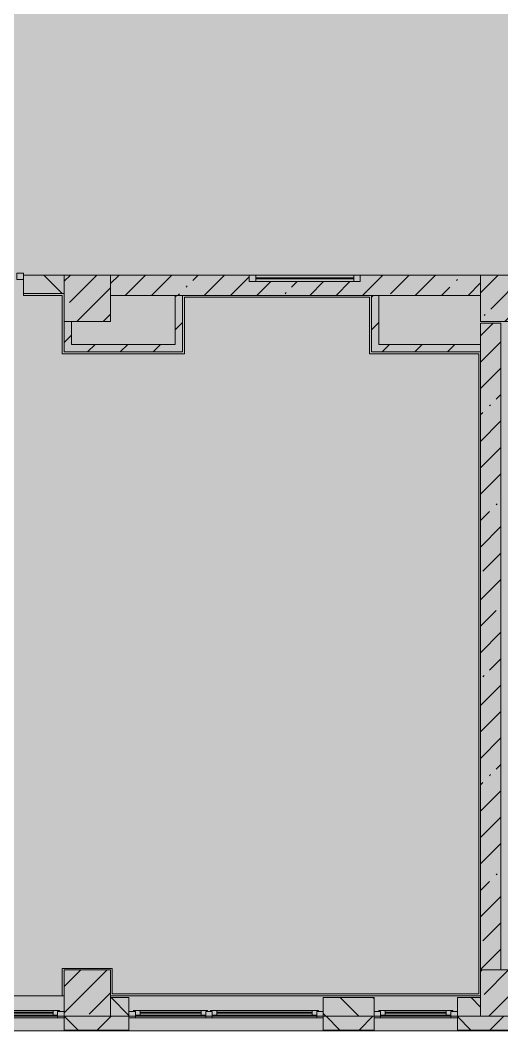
# Model space of a CAD drawing. Header units: millimetres. Extents: x 35378 to 237579, y -8553 to 29000.
# Drawn here: x 168830 to 174035, y -258 to 10650 of the extents above; entities that cross this region are included whole.
import ezdxf

# ---------------------------------------------------------------- set-up
doc = ezdxf.new("R2010")
doc.units = ezdxf.units.MM
doc.layers.add('A-DETL-GENF-3', color=7, linetype='Continuous', lineweight=9, true_color=0xc0c0c0, transparency=0.4)
for name, color, linetype, lineweight, true_color in [('A-FLOR-1', 7, 'Continuous', 5, 0xb7b7b7), ('A-GLAZ-3', 7, 'Continuous', 5, 0x737373), ('A-GLAZ-CWMG-2', 7, 'Continuous', 5, 0x737373), ('A-WALL-5', 7, 'Continuous', 5, 0x737373), ('A-WALL-6', 7, 'Continuous', 9, 0x737373), ('I-WALL-2', 7, 'Continuous', 5, 0x737373), ('S-COLS-2', 7, 'Continuous', 5, 0x737373)]:
    doc.layers.add(name, color=color, linetype=linetype, lineweight=lineweight, true_color=true_color)
for name, color, linetype, lineweight in [('A-WALL', 7, 'Continuous', 9), ('A-WALL-4', 7, 'Continuous', 5), ('I-WALL-3', 7, 'Continuous', 5), ('S-COLS-1', 7, 'Continuous', 5)]:
    doc.layers.add(name, color=color, linetype=linetype, lineweight=lineweight)
pattern_1 = [(45, (108394.95, 0), (-285.1231, 285.1231), []), (45, (108680.07, 0), (-285.1231, 285.1231), [504.031, -100.806, 16.764, -84.042])]
pattern_2 = [(45, (108394.95, 0), (-176.7767, 176.7767), [])]

# ---------------------------------------------------------------- blocks, each defined once
blk = doc.blocks.new('BSC_Колонна _Прямоугольная - 500х500-V55-3_5_2_птичка')
at = {"layer": 'S-COLS-1'}
h = blk.add_hatch(dxfattribs=at)
h.set_pattern_fill('FP_77', color=256, style=0, pattern_type=2)
h.set_pattern_definition([(45, (-61160, -7650), (-285.1231, 285.1231), []), (45, (-60874.88, -7650), (-285.123, 285.123), [504.031, -100.806, 16.764, -84.042])])
h.paths.add_polyline_path([(250, -250), (250, 250), (-250, 250), (-250, -250)])
at = {"layer": 'S-COLS-2'}
for p, q in [((250, 250), (-250, 250)), ((-250, 250), (-250, -250)), ((250, -250), (250, 250)), ((-250, -250), (250, -250))]:
    blk.add_line(p, q, dxfattribs=at)
blk = doc.blocks.new('BSC_Колонна _Прямоугольная - 500х500-V62-3_5_2_птичка')
at = {"layer": 'S-COLS-1'}
h = blk.add_hatch(dxfattribs=at)
h.set_pattern_fill('FP_84', color=256, style=0, pattern_type=2)
h.set_pattern_definition([(45, (-61160, -150), (-285.123, 285.123), []), (45, (-60874.88, -150), (-285.123, 285.123), [504.031, -100.806, 16.764, -84.042])])
h.paths.add_polyline_path([(250, -250), (250, 250), (-250, 250), (-250, -250)])
at = {"layer": 'S-COLS-2'}
for p, q in [((250, 250), (-250, 250)), ((-250, 250), (-250, -250)), ((250, -250), (250, 250)), ((-250, -250), (250, -250))]:
    blk.add_line(p, q, dxfattribs=at)
blk = doc.blocks.new('BSC_Колонна _Прямоугольная - 500х500-V63-3_5_2_птичка')
at = {"layer": 'S-COLS-1'}
h = blk.add_hatch(dxfattribs=at)
h.set_pattern_fill('FP_85', color=256, style=0, pattern_type=2)
h.set_pattern_definition([(45, (-65660, -150), (-285.1231, 285.1231), []), (45, (-65374.88, -150), (-285.1231, 285.1231), [504.031, -100.806, 16.764, -84.042])])
h.paths.add_polyline_path([(250, -250), (250, 250), (-250, 250), (-250, -250)])
at = {"layer": 'S-COLS-2'}
for p, q in [((250, 250), (-250, 250)), ((-250, 250), (-250, -250)), ((250, -250), (250, 250)), ((-250, -250), (250, -250))]:
    blk.add_line(p, q, dxfattribs=at)
blk = doc.blocks.new('BSC_Колонна _Прямоугольная - 500х500-V66-3_5_2_птичка')
at = {"layer": 'S-COLS-1'}
h = blk.add_hatch(dxfattribs=at)
h.set_pattern_fill('FP_88', color=256, style=0, pattern_type=2)
h.set_pattern_definition([(45, (-65660, -7650), (-285.1231, 285.1231), []), (45, (-65374.88, -7650), (-285.1231, 285.1231), [504.031, -100.806, 16.764, -84.042])])
h.paths.add_polyline_path([(250, -250), (250, 22), (220, 22), (220, 30), (250, 30), (250, 250), (-250, 250), (-250, -250), (220, -250)])
at = {"layer": 'S-COLS-2'}
for p, q in [((220, 250), (-250, 250)), ((-250, 250), (-250, -250)), ((250, -250), (250, 22)), ((-250, -250), (250, -250))]:
    blk.add_line(p, q, dxfattribs=at)
blk = doc.blocks.new('120_Окно_СКБ_2Ст - 120_Окно_СКБ_2Ст 3100х2500 _мал_створка слева_ 2-22446355-3_5_2_птичка')
at = {"layer": 'A-GLAZ-3'}
for p, q in [((-1550, -127), (-1550, -57)), ((-1550, -57), (-1480, -57)), ((1550, -57), (-1550, -57)), ((-1480, -57), (-1480, -127)), ((650, -87), (-1480, -87)), ((-1480, -87), (-1480, -127)), ((-1430, -137), (-1430, -87)), ((-1430, -107), (600, -107)), ((600, -137), (600, -87)), ((650, -127), (650, -57)), ((650, -57), (720, -57)), ((650, -127), (650, -87)), ((720, -57), (720, -127)), ((1480, -87), (720, -87)), ((720, -87), (720, -127)), ((770, -137), (770, -87)), ((770, -107), (1430, -107)), ((1430, -137), (1430, -87)), ((1480, -127), (1480, -57)), ((1480, -57), (1550, -57)), ((1480, -127), (1480, -87)), ((1550, -57), (1550, -127)), ((-1480, -127), (-1550, -127)), ((-1550, -127), (-1500, -127)), ((-1480, -127), (-1500, -127)), ((-1500, -127), (-1500, -137)), ((-1500, -137), (670, -137)), ((670, -137), (-1500, -137)), ((600, -117), (-1430, -117)), ((720, -127), (650, -127)), ((670, -127), (650, -127)), ((670, -127), (700, -127)), ((670, -137), (670, -127)), ((720, -127), (700, -127)), ((700, -127), (700, -137)), ((700, -137), (1500, -137)), ((1500, -137), (700, -137)), ((1430, -117), (770, -117)), ((1550, -127), (1480, -127)), ((1500, -127), (1480, -127)), ((1500, -127), (1550, -127)), ((1500, -137), (1500, -127))]:
    blk.add_line(p, q, dxfattribs=at)
blk = doc.blocks.new('120_Окно_СКБ_1Ст - 120_Окно_СКБ_1Ст 900х2500_h_-V81-3_5_2_птичка')
at = {"layer": 'A-GLAZ-3'}
for p, q in [((-450, -127), (-450, -57)), ((-450, -57), (-380, -57)), ((450, -57), (-450, -57)), ((-380, -57), (-380, -127)), ((380, -87), (-380, -87)), ((-380, -87), (-380, -127)), ((-330, -137), (-330, -87)), ((-330, -107), (330, -107)), ((330, -137), (330, -87)), ((380, -127), (380, -57)), ((380, -57), (450, -57)), ((380, -127), (380, -87)), ((450, -57), (450, -127)), ((-380, -127), (-450, -127)), ((-450, -127), (-400, -127)), ((-380, -127), (-400, -127)), ((-400, -127), (-400, -137)), ((-400, -137), (400, -137)), ((400, -137), (-400, -137)), ((330, -117), (-330, -117)), ((450, -127), (380, -127)), ((400, -127), (380, -127)), ((400, -127), (450, -127)), ((400, -137), (400, -127))]:
    blk.add_line(p, q, dxfattribs=at)
blk = doc.blocks.new('120_Окно_СКБ_2Ст - 120_Окно_СКБ_2Ст 2100х2400 _мал створка справа_-V82-3_5_2_птичка')
at = {"layer": 'A-GLAZ-3'}
for p, q in [((-1050, -127), (-1050, -57)), ((-1050, -57), (-980, -57)), ((1050, -57), (-1050, -57)), ((-980, -57), (-980, -127)), ((150, -87), (-980, -87)), ((-980, -87), (-980, -127)), ((-930, -137), (-930, -87)), ((-930, -107), (100, -107)), ((100, -137), (100, -87)), ((150, -127), (150, -57)), ((150, -57), (220, -57)), ((150, -127), (150, -87)), ((220, -57), (220, -127)), ((980, -87), (220, -87)), ((220, -87), (220, -127)), ((270, -137), (270, -87)), ((270, -107), (930, -107)), ((930, -137), (930, -87)), ((980, -127), (980, -57)), ((980, -57), (1050, -57)), ((980, -127), (980, -87)), ((1050, -57), (1050, -127)), ((-980, -127), (-1050, -127)), ((-1050, -127), (-1000, -127)), ((-980, -127), (-1000, -127)), ((-1000, -127), (-1000, -137)), ((-1000, -137), (170, -137)), ((170, -137), (-1000, -137)), ((100, -117), (-930, -117)), ((220, -127), (150, -127)), ((170, -127), (150, -127)), ((170, -127), (200, -127)), ((170, -137), (170, -127)), ((220, -127), (200, -127)), ((200, -127), (200, -137)), ((200, -137), (1000, -137)), ((1000, -137), (200, -137)), ((930, -117), (270, -117)), ((1050, -127), (980, -127)), ((1000, -127), (980, -127)), ((1000, -127), (1050, -127)), ((1000, -137), (1000, -127))]:
    blk.add_line(p, q, dxfattribs=at)
blk = doc.blocks.new('Прямоугольный импост - 50 x 70 мм-V211-3_5_2_птичка')
at = {"layer": 'A-GLAZ-CWMG-2'}
for p, q in [((-70, 35), (0, 35)), ((-70, -35), (-70, 35)), ((0, 35), (0, -35)), ((0, -35), (-70, -35))]:
    blk.add_line(p, q, dxfattribs=at)
blk = doc.blocks.new('120_Окно_СКБ_1Ст - 120_Окно_СКБ_1Ст 400х1200 EI30-V224-3_5_2_птичка')
at = {"layer": 'A-GLAZ-3'}
for p, q in [((-600, 40), (-600, 110)), ((-600, 110), (-530, 110)), ((600, 110), (-600, 110)), ((-530, 110), (-530, 40)), ((530, 40), (530, 110)), ((530, 110), (600, 110)), ((600, 110), (600, 40)), ((-530, 40), (-600, 40)), ((-600, 40), (600, 40)), ((530, 80), (-530, 80)), ((530, 70), (-530, 70)), ((600, 40), (530, 40))]:
    blk.add_line(p, q, dxfattribs=at)

msp = doc.modelspace()

# ---------------------------------------------------------------- hatches: boundary and pattern name
at = {"layer": 'A-DETL-GENF-3'}
msp.add_hatch(color=256, dxfattribs=at).paths.add_polyline_path([(179244.5, -251.7), (184244.9, -251.7), (184244.9, 3288.3), (192964.9, 3288.3), (192964.9, 27348.3), (150304.9, 27348.3), (150304.9, 23888.3), (146705.1, 23888.3), (146705.1, -251.7), (178312.4, -251.7)])
at = {"layer": 'A-WALL-4'}
h = msp.add_hatch(dxfattribs=at)
h.set_pattern_fill('FP_96', color=256, style=0, pattern_type=2)
h.set_pattern_definition([(135, (108394.95, 0), (-176.7767, -176.7767), [])])
h.paths.add_polyline_path([(173651.4, -100), (173804.9, -100), (173804.9, 100), (173554.9, 100), (173554.9, -100)])
h.paths.add_polyline_path([(166194, -100), (166204.9, -100), (166204.9, 100), (165304.9, 100), (165304.9, -100)])
h.paths.add_polyline_path([(169804.9, -100), (170004.9, -100), (170004.9, 100), (169804.9, 100), (169804.9, 42.9)])
h.paths.add_polyline_path([(172654.9, -100), (172654.9, 100), (172104.9, 100), (172104.9, -100)])
h.paths.add_polyline_path([(159404.9, -100), (159404.9, 100), (158654.9, 100), (158654.9, -100)])
h.paths.add_polyline_path([(156554.9, -100), (156554.9, 100), (156304.9, 100), (156304.9, -100)])
h.paths.add_polyline_path([(160804.9, -100), (161054.9, -100), (161054.9, 100), (160804.9, 100), (160804.9, 33.3)])
h.paths.add_polyline_path([(152211.2, -100), (152704.9, -100), (152704.9, 100), (151804.9, 100), (151804.9, -100)])
h.paths.add_polyline_path([(163154.9, -100), (163904.9, -100), (163904.9, 100), (163154.9, 100)])
h.paths.add_polyline_path([(146934.9, -100), (146934.9, 100), (146884.9, 100), (146884.9, -100)])
h.paths.add_polyline_path([(151304.9, -100), (151304.9, 100), (151054.9, 100), (151054.9, -100)])
h.paths.add_polyline_path([(150154.9, -100), (150154.9, 100), (149534.9, 100), (149534.9, -100)])
h = msp.add_hatch(dxfattribs=at)
h.set_pattern_fill('FP_98', color=256, style=0, pattern_type=2)
h.set_pattern_definition([(45, (108394.95, 0), (-353.5534, 353.5534), []), (135, (108394.95, 0), (-353.5534, -353.5534), [])])
h.paths.add_polyline_path([(174304.9, -250), (174554.9, -250), (174554.9, -100), (173554.9, -100), (173554.9, -250), (173804.9, -250)])
h.paths.add_polyline_path([(184094.9, -250), (184094.9, -100), (179954.9, -100), (179954.9, -250), (183905.5, -250)])
h.paths.add_polyline_path([(175454.9, -250), (179054.9, -250), (179054.9, -100), (175454.9, -100)])
h.paths.add_polyline_path([(166194, -250), (166204.9, -250), (166204.9, -100), (165022, -100), (165022, -250), (165261.8, -250)])
h.paths.add_polyline_path([(170004.9, -250), (170004.9, -100), (169304.9, -100), (169304.9, -250), (169922.7, -250)])
h.paths.add_polyline_path([(172104.9, -250), (172654.9, -250), (172654.9, -100), (172104.9, -100)])
at = {"layer": 'I-WALL-3'}
h = msp.add_hatch(dxfattribs=at)
h.set_pattern_fill('FP_97', color=256, style=0, pattern_type=2)
h.set_pattern_definition([(135, (108394.95, 0), (-353.5534, -353.5534), [])])
h.paths.add_polyline_path([(168990.5, 7700), (169304.9, 7700), (169304.9, 7900), (168864.9, 7900), (168864.9, 7700)])
h.paths.add_polyline_path([(166364.9, 7700), (166364.9, 7900), (165304.9, 7900), (165304.9, 7700)])
h = msp.add_hatch(dxfattribs=at)
h.set_pattern_fill('FP_94', color=256, style=0, pattern_type=2)
h.set_pattern_definition(pattern_1)
h.paths.add_polyline_path([(170584.9, 7680), (173804.9, 7680), (173804.9, 7900), (172504.9, 7900), (172504.9, 7830), (171304.9, 7830), (171304.9, 7900), (169804.9, 7900), (169804.9, 7680), (170504.9, 7680)])
h = msp.add_hatch(dxfattribs=at)
h.set_pattern_fill('FP_99', color=256, style=0, pattern_type=2)
h.set_pattern_definition(pattern_2)
h.paths.add_polyline_path([(170584.9, 7150), (170584.9, 7680), (170504.9, 7680), (170504.9, 7150)])
h = msp.add_hatch(dxfattribs=at)
h.set_pattern_fill('FP_99', color=256, style=0, pattern_type=2)
h.set_pattern_definition(pattern_2)
h.paths.add_polyline_path([(172704.9, 7070), (172704.9, 7680), (172624.9, 7680), (172624.9, 7070)])
h = msp.add_hatch(dxfattribs=at)
h.set_pattern_fill('FP_99', color=256, style=0, pattern_type=2)
h.set_pattern_definition(pattern_2)
h.paths.add_polyline_path([(169384.9, 7150), (169384.9, 7400), (169304.9, 7400), (169304.9, 7150)])
h = msp.add_hatch(dxfattribs=at)
h.set_pattern_fill('FP_94', color=256, style=0, pattern_type=2)
h.set_pattern_definition(pattern_1)
h.paths.add_polyline_path([(173804.9, 400), (174024.9, 400), (174024.9, 7380), (173804.9, 7380), (173804.9, 809.7)])
h = msp.add_hatch(dxfattribs=at)
h.set_pattern_fill('FP_99', color=256, style=0, pattern_type=2)
h.set_pattern_definition(pattern_2)
h.paths.add_polyline_path([(169304.9, 7070), (170584.9, 7070), (170584.9, 7150), (169304.9, 7150)])
h = msp.add_hatch(dxfattribs=at)
h.set_pattern_fill('FP_99', color=256, style=0, pattern_type=2)
h.set_pattern_definition(pattern_2)
h.paths.add_polyline_path([(173804.9, 7070), (173804.9, 7150), (172704.9, 7150), (172704.9, 7070), (172719.2, 7070)])

# ---------------------------------------------------------------- linework, layer by layer
at = {"layer": 'A-FLOR-1'}
for p, q in [((168864.9, 7680), (168864.9, 7700)), ((169284.9, 7680), (168864.9, 7680)), ((169284.9, 7050), (169284.9, 7680)), ((172604.9, 7660), (170604.9, 7660)), ((170604.9, 7660), (170604.9, 7050)), ((172604.9, 7050), (172604.9, 7660)), ((170604.9, 7050), (169284.9, 7050)), ((173784.9, 7050), (172604.9, 7050)), ((173784.9, 140), (173784.9, 7050)), ((169284.9, 120), (169284.9, 415)), ((169284.9, 415), (169824.9, 415)), ((169824.9, 415), (169824.9, 140)), ((169824.9, 140), (173784.9, 140))]:
    msp.add_line(p, q, dxfattribs=at)
at = {"layer": 'A-WALL'}
for p, q in [((169304.9, -253), (170004.9, -253)), ((172104.9, -253), (172654.9, -253)), ((173554.9, -253), (174554.9, -253))]:
    msp.add_line(p, q, dxfattribs=at)
at = {"layer": 'A-WALL-4'}
for q in [(158654.9, -258), (184252.9, -258)]:
    msp.add_line((173554.9, -258), q, dxfattribs=at)
at = {"layer": 'A-WALL-5'}
for p, q in [((170004.9, 100), (169804.9, 100)), ((170004.9, -258), (170004.9, 100)), ((172654.9, 100), (172104.9, 100)), ((172104.9, 100), (172104.9, -258)), ((172654.9, -258), (172654.9, 100)), ((173804.9, 100), (173554.9, 100)), ((173554.9, 100), (173554.9, -258)), ((166204.9, -100), (169304.9, -100)), ((169304.9, -100), (169304.9, -258)), ((170004.9, -100), (172104.9, -100)), ((172654.9, -100), (173554.9, -100))]:
    msp.add_line(p, q, dxfattribs=at)
at = {"layer": 'A-WALL-6'}
for p, q in [((170584.9, 7680), (170504.9, 7680)), ((172704.9, 7680), (172624.9, 7680)), ((173804.9, 7070), (173804.9, 7150)), ((169804.9, -100), (170004.9, -100)), ((172104.9, -100), (172654.9, -100)), ((173804.9, -100), (173554.9, -100)), ((169304.9, -250), (170004.9, -250)), ((172104.9, -250), (172654.9, -250)), ((173554.9, -250), (174554.9, -250))]:
    msp.add_line(p, q, dxfattribs=at)
at = {"layer": 'I-WALL-2'}
for p, q in [((169304.9, 7900), (168864.9, 7900)), ((168864.9, 7900), (168864.9, 7700)), ((171304.9, 7900), (169804.9, 7900)), ((173804.9, 7900), (172504.9, 7900)), ((168864.9, 7700), (169304.9, 7700)), ((169804.9, 7680), (170504.9, 7680)), ((170504.9, 7680), (170504.9, 7150)), ((170584.9, 7070), (170584.9, 7680)), ((170584.9, 7680), (172624.9, 7680)), ((172624.9, 7680), (172624.9, 7070)), ((172704.9, 7150), (172704.9, 7680)), ((172704.9, 7680), (173804.9, 7680)), ((169304.9, 7400), (169304.9, 7070)), ((169384.9, 7150), (169384.9, 7400)), ((173804.9, 7380), (173804.9, 7150)), ((174024.9, 7380), (173804.9, 7380)), ((174024.9, 400), (174024.9, 7380)), ((170504.9, 7150), (169384.9, 7150)), ((173804.9, 7150), (172704.9, 7150)), ((169304.9, 7070), (170584.9, 7070)), ((172624.9, 7070), (173804.9, 7070)), ((173804.9, 7070), (173804.9, 400)), ((165304.9, 120), (169304.9, 120)), ((169804.9, 120), (173804.9, 120))]:
    msp.add_line(p, q, dxfattribs=at)

# ---------------------------------------------------------------- block references
at = {"layer": 'A-GLAZ-3'}
msp.add_blockref('120_Окно_СКБ_1Ст - 120_Окно_СКБ_1Ст 400х1200 EI30-V224-3_5_2_птичка', (171904.9, 7790), dxfattribs=at)
at = {"layer": 'A-GLAZ-3', "rotation": 180}
for name, p in [('120_Окно_СКБ_2Ст - 120_Окно_СКБ_2Ст 3100х2500 _мал_створка слева_ 2-22446355-3_5_2_птичка', (167754.9, -175)), ('120_Окно_СКБ_2Ст - 120_Окно_СКБ_2Ст 2100х2400 _мал створка справа_-V82-3_5_2_птичка', (171054.9, -175)), ('120_Окно_СКБ_1Ст - 120_Окно_СКБ_1Ст 900х2500_h_-V81-3_5_2_птичка', (173104.9, -175))]:
    msp.add_blockref(name, p, dxfattribs=at)
at = {"layer": 'A-GLAZ-CWMG-2', "extrusion": (0, 0, -1), "rotation": 180}
msp.add_blockref('Прямоугольный импост - 50 x 70 мм-V211-3_5_2_птичка', (-168864.9, 7885.7), dxfattribs=at)
at = {"layer": 'S-COLS-2'}
for name, p in [('BSC_Колонна _Прямоугольная - 500х500-V55-3_5_2_птичка', (169554.9, 7650)), ('BSC_Колонна _Прямоугольная - 500х500-V66-3_5_2_птичка', (174054.9, 7650)), ('BSC_Колонна _Прямоугольная - 500х500-V62-3_5_2_птичка', (169554.9, 150)), ('BSC_Колонна _Прямоугольная - 500х500-V63-3_5_2_птичка', (174054.9, 150))]:
    msp.add_blockref(name, p, dxfattribs=at)

doc.saveas('drawing.dxf')
